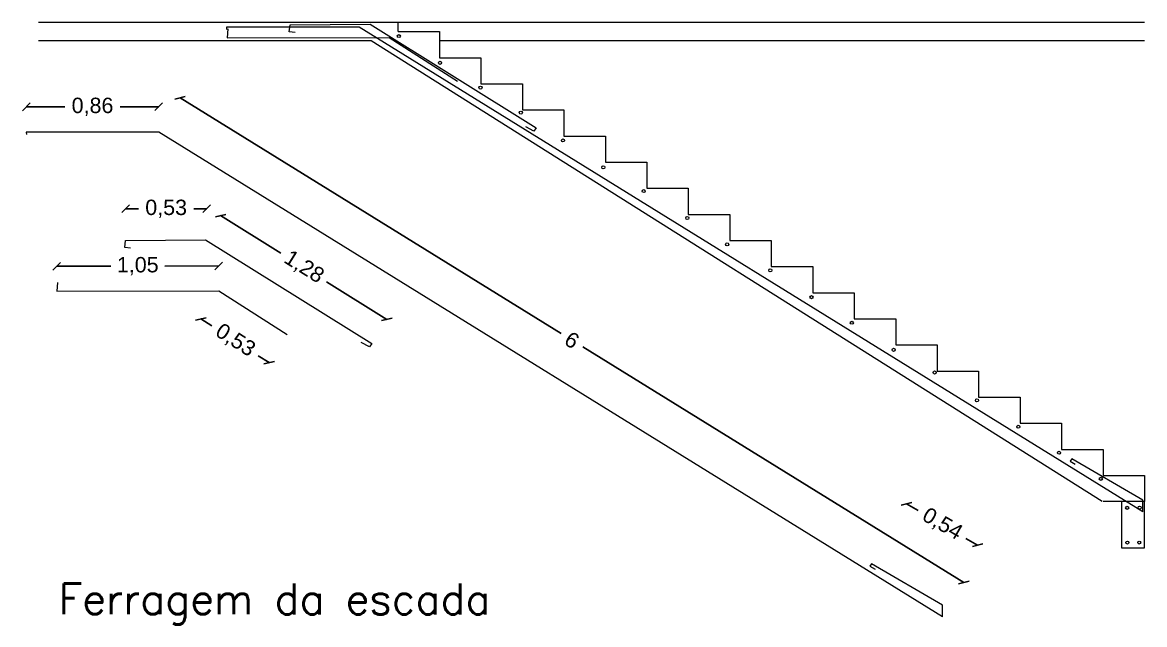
# Model space of a CAD drawing. Header units: metres. Extents: x 1628 to 1845, y 824 to 931.
# Drawn here: x 1774.89 to 1782.19, y 834.81 to 838.73 of the extents above; entities that cross this region are included whole.
import ezdxf

# ---------------------------------------------------------------- set-up
doc = ezdxf.new("R2010")
doc.units = ezdxf.units.M
doc.header["$LTSCALE"] = 0.15
doc.linetypes.add('CONTINUO', pattern=[0])
doc.layers.get('0').update_dxf_attribs({"lineweight": 0, "plot": 0})
doc.layers.get('Defpoints').update_dxf_attribs({"lineweight": 0})
for name, color, linetype, lineweight in [('Alvenaria ext', 5, 'Continuous', 5), ('Alvenaria int', 150, 'Continuous', 5), ('Texto', 7, 'Continuous', 0)]:
    doc.layers.add(name, color=color, linetype=linetype, lineweight=lineweight)
doc.layers.add('SELO', color=5, linetype='Continuous')
doc.styles.add('lunardi 02', font='romans.shx', dxfattribs={"height": 0.2})
doc.styles.get("Standard").update_dxf_attribs({"font": 'arial.ttf'})
doc.dimstyles.new('Lunardi', dxfattribs={"dimtxt": 0.1, "dimasz": 0.05, "dimexe": 0, "dimexo": 0.05, "dimgap": 0.05, "dimtad": 0, "dimzin": 9, "dimtxsty": 'Standard', "dimblk": 'OBLIQUE', "dimcen": 0, "dimse1": 1, "dimse2": 1, "dimclrd": 1, "dimclre": 1, "dimclrt": 1, "dimadec": 0, "dimazin": 0, "dimtfac": 1, "dimtmove": 1, "dimatfit": 2, "dimldrblk": 'OBLIQUE', "dimfxl": 1, "dimarcsym": 0})

# ---------------------------------------------------------------- blocks, each defined once
blk = doc.blocks.new('_Oblique')
at = {"color": 0, "linetype": 'ByBlock', "lineweight": -2}
blk.add_line((-0.5, -0.5), (0.5, 0.5), dxfattribs=at)
blk = doc.blocks.new('*D288')
at = {"layer": 'Alvenaria int', "color": 1, "linetype": 'CONTINUO', "lineweight": -2, "ltscale": 10}
for p, q in [((1774.9124, 838.1818), (1775.1638, 838.1818)), ((1775.775, 838.182), (1775.5235, 838.1819))]:
    blk.add_line(p, q, dxfattribs=at)
at = {"layer": 'Defpoints', "color": 0, "linetype": 'CONTINUO', "ltscale": 10}
for p in [(1775.775, 838.182), (1774.9125, 838.017), (1775.775, 838.0172)]:
    blk.add_point(p, dxfattribs=at)
at = {"layer": 'Alvenaria int', "color": 1, "linetype": 'CONTINUO', "lineweight": -2, "ltscale": 10, "xscale": 0.05, "yscale": 0.05, "zscale": 0.05}
for p, rotation in [((1774.9124, 838.1818), 180.0156026288151), ((1775.775, 838.182), 0.01560262881515129)]:
    blk.add_blockref('_Oblique', p, dxfattribs=dict(at, rotation=rotation))
at = {"layer": 'Alvenaria int', "color": 1, "linetype": 'CONTINUO', "ltscale": 10, "insert": (1775.3437, 838.1819), "char_height": 0.1, "attachment_point": 5, "rotation": 0.0156}
blk.add_mtext('0,86', dxfattribs=at)
blk = doc.blocks.new('*D289')
at = {"layer": 'Alvenaria int', "color": 1, "linetype": 'CONTINUO', "lineweight": -2, "ltscale": 10}
for p, q in [((1775.9132, 838.2406), (1778.3939, 836.7063)), ((1781.0159, 835.0847), (1778.5351, 836.619))]:
    blk.add_line(p, q, dxfattribs=at)
at = {"layer": 'Defpoints', "color": 0, "linetype": 'CONTINUO', "ltscale": 10}
for p in [(1775.775, 838.0172), (1781.0159, 835.0847), (1780.8777, 834.8614)]:
    blk.add_point(p, dxfattribs=at)
at = {"layer": 'Alvenaria int', "color": 1, "linetype": 'CONTINUO', "lineweight": -2, "ltscale": 10, "xscale": 0.05, "yscale": 0.05, "zscale": 0.05}
for p, rotation in [((1775.9132, 838.2406), 148.264648975121), ((1781.0159, 835.0847), 328.2646489751211)]:
    blk.add_blockref('_Oblique', p, dxfattribs=dict(at, rotation=rotation))
at = {"layer": 'Alvenaria int', "color": 1, "linetype": 'CONTINUO', "ltscale": 10, "insert": (1778.4645, 836.6627), "char_height": 0.1, "attachment_point": 5, "rotation": 328.26465}
blk.add_mtext('6', dxfattribs=at)
blk = doc.blocks.new('*D290')
at = {"layer": 'Alvenaria int', "color": 1, "linetype": 'CONTINUO', "lineweight": -2, "ltscale": 10}
for p, q in [((1780.6428, 835.5977), (1780.7192, 835.5531)), ((1781.1058, 835.3272), (1781.0295, 835.3718))]:
    blk.add_line(p, q, dxfattribs=at)
at = {"layer": 'Defpoints', "color": 0, "linetype": 'CONTINUO', "ltscale": 10}
for p in [(1780.6428, 835.5977), (1780.4148, 835.2072), (1780.8777, 834.9367)]:
    blk.add_point(p, dxfattribs=at)
at = {"layer": 'Alvenaria int', "color": 1, "linetype": 'CONTINUO', "lineweight": -2, "ltscale": 10, "xscale": 0.05, "yscale": 0.05, "zscale": 0.05}
for p, rotation in [((1780.6428, 835.5977), 149.7106339868369), ((1781.1058, 835.3272), 329.7106339868368)]:
    blk.add_blockref('_Oblique', p, dxfattribs=dict(at, rotation=rotation))
at = {"layer": 'Alvenaria int', "color": 1, "linetype": 'CONTINUO', "ltscale": 10, "insert": (1780.8743, 835.4624), "char_height": 0.1, "attachment_point": 5, "rotation": 329.71063}
blk.add_mtext('0,54', dxfattribs=at)
blk = doc.blocks.new('*D291')
at = {"layer": 'Alvenaria int', "color": 1, "linetype": 'CONTINUO', "lineweight": -2, "ltscale": 10}
for p, q in [((1775.5585, 837.518), (1775.643, 837.518)), ((1776.0872, 837.518), (1776.0027, 837.518))]:
    blk.add_line(p, q, dxfattribs=at)
at = {"layer": 'Defpoints', "color": 0, "linetype": 'CONTINUO', "ltscale": 10}
for p in [(1776.0872, 837.518), (1775.5585, 837.3106), (1776.0872, 837.3106)]:
    blk.add_point(p, dxfattribs=at)
at = {"layer": 'Alvenaria int', "color": 1, "linetype": 'CONTINUO', "lineweight": -2, "ltscale": 10, "xscale": 0.05, "yscale": 0.05, "zscale": 0.05, "rotation": 180}
blk.add_blockref('_Oblique', (1775.5585, 837.518), dxfattribs=at)
at = {"layer": 'Alvenaria int', "color": 1, "linetype": 'CONTINUO', "lineweight": -2, "ltscale": 10, "xscale": 0.05, "yscale": 0.05, "zscale": 0.05}
blk.add_blockref('_Oblique', (1776.0872, 837.518), dxfattribs=at)
at = {"layer": 'Alvenaria int', "color": 1, "linetype": 'CONTINUO', "ltscale": 10, "insert": (1775.8229, 837.518), "char_height": 0.1, "attachment_point": 5}
blk.add_mtext('0,53', dxfattribs=at)
blk = doc.blocks.new('*D292')
at = {"layer": 'Alvenaria int', "color": 1, "linetype": 'CONTINUO', "lineweight": -2, "ltscale": 10}
for p, q in [((1776.1776, 837.4735), (1776.57, 837.2286)), ((1777.2599, 836.7981), (1776.8674, 837.043))]:
    blk.add_line(p, q, dxfattribs=at)
at = {"layer": 'Defpoints', "color": 0, "linetype": 'CONTINUO', "ltscale": 10}
for p in [(1776.0791, 837.3157), (1777.2599, 836.7981), (1777.1615, 836.6403)]:
    blk.add_point(p, dxfattribs=at)
at = {"layer": 'Alvenaria int', "color": 1, "linetype": 'CONTINUO', "lineweight": -2, "ltscale": 10, "xscale": 0.05, "yscale": 0.05, "zscale": 0.05}
for p, rotation in [((1776.1776, 837.4735), 148.0370004951833), ((1777.2599, 836.7981), 328.0370004951833)]:
    blk.add_blockref('_Oblique', p, dxfattribs=dict(at, rotation=rotation))
at = {"layer": 'Alvenaria int', "color": 1, "linetype": 'CONTINUO', "ltscale": 10, "insert": (1776.7187, 837.1358), "char_height": 0.1, "attachment_point": 5, "rotation": 328.037}
blk.add_mtext('1,28', dxfattribs=at)
blk = doc.blocks.new('*D293')
at = {"layer": 'Alvenaria int', "color": 1, "linetype": 'CONTINUO', "lineweight": -2, "ltscale": 10}
for p, q in [((1776.0491, 836.8006), (1776.1199, 836.7554)), ((1776.4938, 836.5163), (1776.423, 836.5615))]:
    blk.add_line(p, q, dxfattribs=at)
at = {"layer": 'Defpoints', "color": 0, "linetype": 'CONTINUO', "ltscale": 10}
for p in [(1776.1658, 836.9831), (1776.0491, 836.8006), (1776.6105, 836.6987)]:
    blk.add_point(p, dxfattribs=at)
at = {"layer": 'Alvenaria int', "color": 1, "linetype": 'CONTINUO', "lineweight": -2, "ltscale": 10, "xscale": 0.05, "yscale": 0.05, "zscale": 0.05}
for p, rotation in [((1776.0491, 836.8006), 147.399182756884), ((1776.4938, 836.5163), 327.399182756884)]:
    blk.add_blockref('_Oblique', p, dxfattribs=dict(at, rotation=rotation))
at = {"layer": 'Alvenaria int', "color": 1, "linetype": 'CONTINUO', "ltscale": 10, "insert": (1776.2715, 836.6585), "char_height": 0.1, "attachment_point": 5, "rotation": 327.39918}
blk.add_mtext('0,53', dxfattribs=at)
blk = doc.blocks.new('*D294')
at = {"layer": 'Alvenaria int', "color": 1, "linetype": 'CONTINUO', "lineweight": -2, "ltscale": 10}
for p, q in [((1775.1106, 837.1434), (1775.4625, 837.1442)), ((1776.1655, 837.1459), (1775.8136, 837.1451))]:
    blk.add_line(p, q, dxfattribs=at)
at = {"layer": 'Defpoints', "color": 0, "linetype": 'CONTINUO', "ltscale": 10}
for p in [(1775.1106, 837.1434), (1775.111, 836.9806), (1776.1658, 836.9831)]:
    blk.add_point(p, dxfattribs=at)
at = {"layer": 'Alvenaria int', "color": 1, "linetype": 'CONTINUO', "lineweight": -2, "ltscale": 10, "xscale": 0.05, "yscale": 0.05, "zscale": 0.05}
for p, rotation in [((1775.1106, 837.1434), 180.1379062207376), ((1776.1655, 837.1459), 0.1379062207375892)]:
    blk.add_blockref('_Oblique', p, dxfattribs=dict(at, rotation=rotation))
at = {"layer": 'Alvenaria int', "color": 1, "linetype": 'CONTINUO', "ltscale": 10, "insert": (1775.638, 837.1446), "char_height": 0.1, "attachment_point": 5, "rotation": 0.13791}
blk.add_mtext('1,05', dxfattribs=at)

msp = doc.modelspace()

# ---------------------------------------------------------------- linework, layer by layer
at = {"layer": 'Alvenaria ext'}
for p, q in [((1776.2622, 838.7313), (1774.9915, 838.7313)), ((1782.1923, 838.7313), (1776.2622, 838.7313)), ((1776.2622, 838.6113), (1774.9915, 838.6113)), ((1777.1581, 838.6113), (1776.2622, 838.6113)), ((1782.1923, 838.6113), (1777.6023, 838.6113))]:
    msp.add_line(p, q, dxfattribs=at)
at = {"layer": 'Alvenaria ext', "ltscale": 10}
for p, q in [((1777.3323, 838.6713), (1777.3323, 838.7313)), ((1781.9173, 835.6113), (1777.1581, 838.6113)), ((1777.3323, 838.6713), (1777.6023, 838.6713)), ((1777.6023, 838.6713), (1777.6023, 838.5013)), ((1777.6023, 838.5013), (1777.8723, 838.5013)), ((1777.8723, 838.5013), (1777.8723, 838.3313)), ((1777.8723, 838.3313), (1778.1423, 838.3313)), ((1778.1423, 838.3313), (1778.1423, 838.1613)), ((1778.1423, 838.1613), (1778.4123, 838.1613)), ((1778.4123, 838.1613), (1778.4123, 837.9913)), ((1778.4123, 837.9913), (1778.6823, 837.9913)), ((1778.6823, 837.9913), (1778.6823, 837.8213)), ((1778.6823, 837.8213), (1778.9523, 837.8213)), ((1778.9523, 837.8213), (1778.9523, 837.6513)), ((1778.9523, 837.6513), (1779.2223, 837.6513)), ((1779.2223, 837.6513), (1779.2223, 837.4813)), ((1779.2223, 837.4813), (1779.4923, 837.4813)), ((1779.4923, 837.4813), (1779.4923, 837.3113)), ((1779.4923, 837.3113), (1779.7623, 837.3113)), ((1779.7623, 837.3113), (1779.7623, 837.1413)), ((1779.7623, 837.1413), (1780.0323, 837.1413)), ((1780.0323, 837.1413), (1780.0323, 836.9713)), ((1780.0323, 836.9713), (1780.3023, 836.9713)), ((1780.3023, 836.9713), (1780.3023, 836.8013)), ((1780.3023, 836.8013), (1780.5723, 836.8013)), ((1780.5723, 836.8013), (1780.5723, 836.6313)), ((1780.5723, 836.6313), (1780.8423, 836.6313)), ((1780.8423, 836.6313), (1780.8423, 836.4613)), ((1780.8423, 836.4613), (1781.1123, 836.4613)), ((1781.1123, 836.4613), (1781.1123, 836.2913)), ((1781.1123, 836.2913), (1781.3823, 836.2913)), ((1781.3823, 836.2913), (1781.3823, 836.1213)), ((1781.3823, 836.1213), (1781.6523, 836.1213)), ((1781.6523, 836.1213), (1781.6523, 835.9513)), ((1781.6523, 835.9513), (1781.9223, 835.9513)), ((1781.9223, 835.9513), (1781.9223, 835.7813)), ((1781.9223, 835.7813), (1782.1923, 835.7813))]:
    msp.add_line(p, q, dxfattribs=at)
at = {"layer": 'Alvenaria int', "linetype": 'CONTINUO', "ltscale": 10}
for p, q in [((1777.0789, 838.701), (1776.2163, 838.7007)), ((1776.2163, 838.7007), (1776.2167, 838.6845)), ((1776.225, 838.6894), (1776.22, 838.631)), ((1776.6247, 838.6691), (1776.6297, 838.7148)), ((1776.6297, 838.7148), (1777.1504, 838.7199)), ((1782.1816, 835.5451), (1777.0789, 838.701)), ((1777.1504, 838.7199), (1778.2327, 838.0445)), ((1776.22, 838.631), (1777.2749, 838.6336)), ((1776.6628, 838.6666), (1776.6247, 838.6691)), ((1777.2749, 838.6336), (1777.7195, 838.3492)), ((1775.775, 838.0172), (1774.9125, 838.017)), ((1774.9125, 838.017), (1774.9128, 838.0008)), ((1780.8777, 834.8614), (1775.775, 838.0172)), ((1778.2175, 838.0242), (1778.1641, 838.0521)), ((1778.2327, 838.0445), (1778.2175, 838.0242)), ((1775.5534, 837.2649), (1775.5585, 837.3106)), ((1775.5585, 837.3106), (1776.0791, 837.3157)), ((1776.0791, 837.3157), (1777.1615, 836.6403)), ((1775.5915, 837.2623), (1775.5534, 837.2649)), ((1775.116, 837.039), (1775.111, 836.9806)), ((1775.111, 836.9806), (1776.1658, 836.9831)), ((1776.1658, 836.9831), (1776.6105, 836.6987)), ((1777.1462, 836.62), (1777.0929, 836.6479)), ((1777.1615, 836.6403), (1777.1462, 836.62)), ((1781.7181, 835.8901), (1781.7087, 835.874)), ((1781.7087, 835.874), (1781.7416, 835.8548)), ((1782.1816, 835.6205), (1781.7181, 835.8901)), ((1782.1816, 835.5451), (1782.1816, 835.6205)), ((1780.4142, 835.2063), (1780.4049, 835.1902)), ((1780.4049, 835.1902), (1780.4378, 835.171)), ((1780.8777, 834.9367), (1780.4142, 835.2063)), ((1780.8777, 834.8614), (1780.8777, 834.9367))]:
    msp.add_line(p, q, dxfattribs=at)
msp.add_lwpolyline([(1782.0423, 835.3113), (1782.1923, 835.3113), (1782.1923, 835.6113), (1782.0423, 835.6113)], close=True, dxfattribs=at)
at = {"layer": 'SELO', "lineweight": 0}
for centre in [(1777.3376, 838.6423), (1777.6055, 838.4683), (1777.8692, 838.3066), (1778.1317, 838.1438), (1778.4063, 837.9629), (1778.6688, 837.788), (1778.9319, 837.6331), (1779.2155, 837.4582), (1779.475, 837.2864), (1779.7556, 837.1175), (1780.0242, 836.9426), (1780.2868, 836.7758), (1780.5588, 836.5996), (1780.8259, 836.452), (1781.1013, 836.2707), (1781.3704, 836.0988), (1781.6357, 835.9294), (1781.9078, 835.7599), (1782.0789, 835.5708), (1782.1599, 835.5716), (1782.0803, 835.3449), (1782.1577, 835.3449)]:
    msp.add_circle(centre, 0.01, dxfattribs=at)
at = {"layer": 'Texto', "color": 5, "ltscale": 10}
for p, q in [((1782.1923, 835.7813), (1782.1923, 835.6113)), ((1782.1923, 835.6113), (1781.9223, 835.6113))]:
    msp.add_line(p, q, dxfattribs=at)

# ---------------------------------------------------------------- texts
at = {"layer": 'Texto', "style": 'lunardi 02'}
msp.add_text('Ferragem da escada', height=0.2, rotation=359.99573, dxfattribs=at).set_placement((1775.1231, 834.8776))

# ---------------------------------------------------------------- dimensions: what is measured, and where the dimension line sits
at = {"layer": 'Alvenaria int', "linetype": 'CONTINUO', "ltscale": 10}
for p1, p2, distance, picture, middle in [((1774.9125, 838.017), (1775.775, 838.0172), 0.1648, '*D288', (1775.3437, 838.1819)), ((1775.775, 838.0172), (1780.8777, 834.8614), 0.2627, '*D289', (1778.4645, 836.6627)), ((1775.5585, 837.3106), (1776.0872, 837.3106), 0.2074, '*D291', (1775.8229, 837.518)), ((1776.0791, 837.3157), (1777.1615, 836.6403), 0.186, '*D292', (1776.7187, 837.1358)), ((1776.1658, 836.9831), (1775.111, 836.9806), -0.1628, '*D294', (1775.638, 837.1446)), ((1776.6105, 836.6987), (1776.1658, 836.9831), 0.2166, '*D293', (1776.2715, 836.6585)), ((1780.8777, 834.9367), (1780.4148, 835.2072), -0.4522, '*D290', (1780.8743, 835.4624))]:
    dim = msp.add_aligned_dim(p1=p1, p2=p2, distance=distance, dimstyle='Lunardi', override={"dimfxlon": 1}, dxfattribs=at)
    dim.commit()
    dim.dimension.update_dxf_attribs({"geometry": picture, "text_midpoint": middle})

doc.saveas('drawing.dxf')
